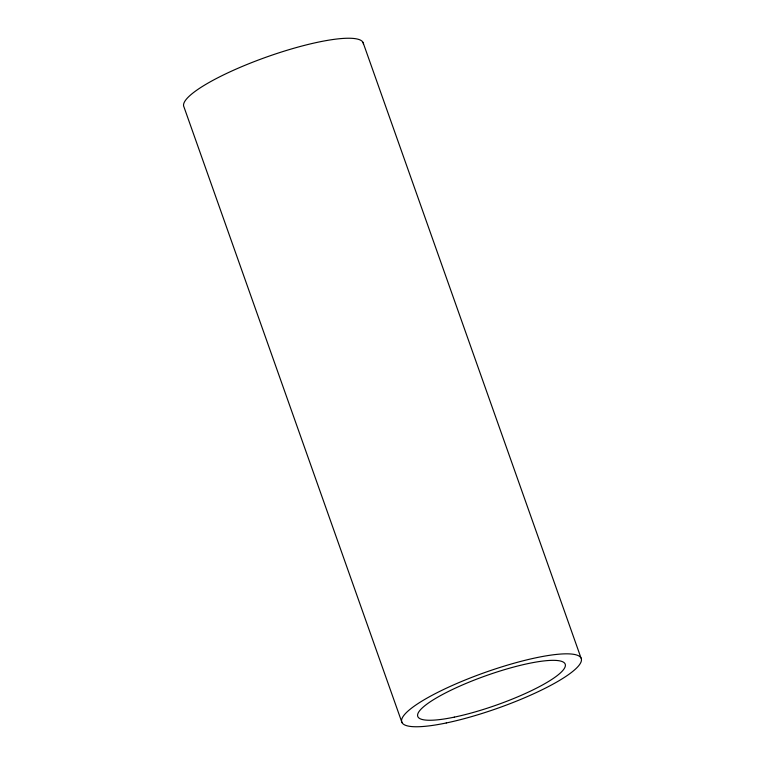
<?xml version="1.0" encoding="UTF-8"?>
<svg xmlns="http://www.w3.org/2000/svg" width="765" height="765" viewBox="0 0 765 765"><rect width="100%" height="100%" fill="white"/><g stroke="black" fill="none" stroke-linecap="round" stroke-linejoin="round"><path stroke-width="1.15" d="M363.021 42.419L581.018 658.005M401.979 722.581L183.983 106.995A95.204 18.982 -19.5 0 1 269.165 56.113A95.204 18.982 -19.5 0 1 363.471 44.332M446.263 722.963A95.204 18.982 -19.5 0 0 581.457 659.918A95.204 18.982 -19.5 0 0 446.77 688.003A95.204 18.982 -19.5 0 0 446.263 722.963M454.334 717.13A78.202 15.587 -19.5 0 0 565.392 665.34A78.202 15.587 -19.5 0 0 454.754 688.414A78.202 15.587 -19.5 0 0 454.334 717.13"/></g></svg>
